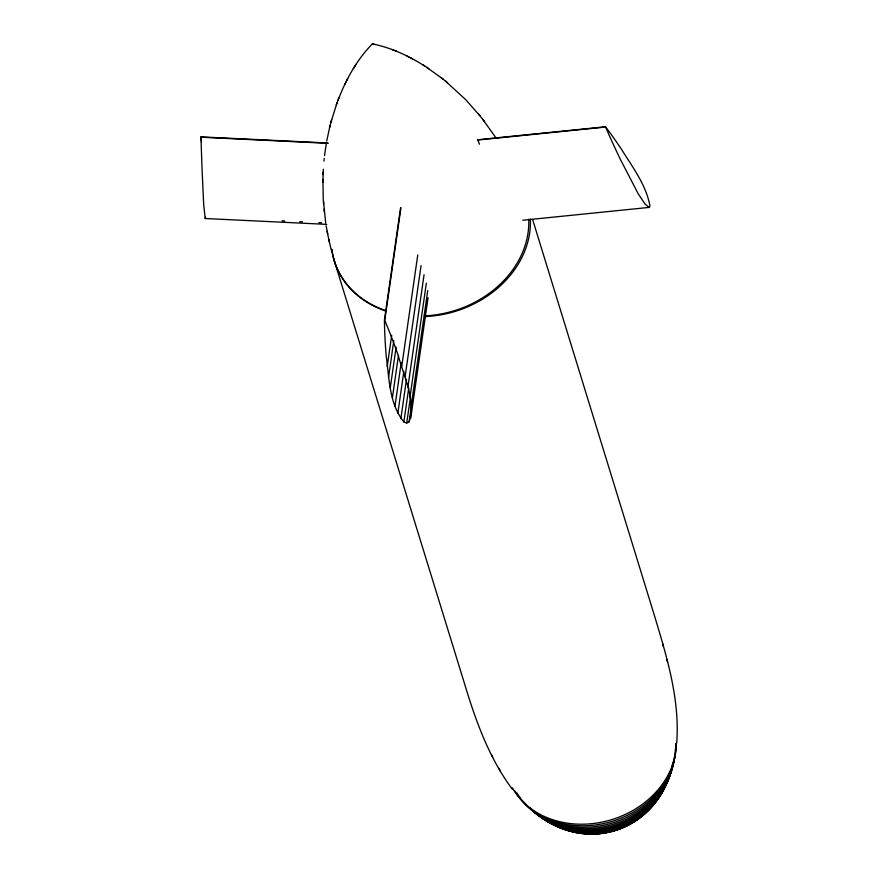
<?xml version="1.0" encoding="UTF-8"?>
<svg xmlns="http://www.w3.org/2000/svg" width="878" height="878" viewBox="0 0 878 878"><rect width="100%" height="100%" fill="white"/><g stroke="black" fill="none" stroke-linecap="round" stroke-linejoin="round"><path stroke-width="1.32" d="M322.961 179.332L323.225 198.669L325.694 223.089M323.126 174.645L323.324 169.245M322.884 182.108L323.203 171.945M676.697 743.183C680.055 698.833 666.556 655.943 653.967 614.051L532.628 219.522M326.77 224.362L205.232 218.523L203.685 204.651L202.083 169.915A1127.451 73.719 -87.2 0 1 201.271 146.461L201.007 136.891L328.021 143.004M479.487 144.233L477.654 139.745L605.513 126.75L609.903 132.699A1127.451 326.671 84.2 0 1 621.328 149.041C632.423 166.974 646.131 184.852 649.972 206.001L649.281 207.384L522.783 220.246M649.281 207.384L645.198 204.289L638.185 193.764L620.406 159.423A1127.451 326.671 84.2 0 1 609.584 136.233L605.513 126.75M323.927 161.135L324.212 158.424M400.577 207.768L384.399 320.338L384.652 330.194A1127.451 761.775 8.2 0 0 386.199 355.952C389.283 378.177 389.086 403.748 403.869 421.934L406.733 422.987L409.115 421.802C415.996 399.863 403.924 376.761 398.283 355.645A1127.451 761.775 8.2 0 0 388.756 330.084L384.773 320.327L400.95 207.757M324.531 155.724L326.276 143.63M387.209 366.477L391.698 335.286M388.559 377.233L393.816 340.609M390.282 387.747L396.132 347.051M392.422 397.547L398.458 355.502M394.957 406.207L401.191 362.812M401.795 366.115L417.774 254.894M397.822 413.351L403.858 371.306M405.087 376.816L421.056 265.606M400.851 418.674L406.492 379.34M407.886 387.297L424.063 274.726M403.869 421.934L408.742 388.021M409.982 397.108L426.346 283.177M406.733 422.987L410.443 397.218M411.189 405.801L427.751 290.519M409.115 421.802L411.266 406.876M410.717 418.422L428.058 297.719M326.704 141.029L330.095 125.466M205.232 218.523L205.474 217.14M330.984 122.108L337.13 102.572M329.437 128.056L331.621 119.649M338.085 100.092C345.932 79.525 356.852 59.693 372.36 43.9C391.127 47.599 408.731 55.907 424.809 66.102M336.23 104.998L338.93 97.82M344.813 84.354L345.921 82.148M346.667 80.655L347.699 78.603M353.384 68.572L354.624 66.596M354.997 66.004L356.128 64.215M477.621 140.063L605.491 127.069M200.985 137.209L327.988 143.323M281.959 220.817L284.691 220.949M299.705 221.673L302.438 221.805M318.835 222.595L321.557 222.727M374.204 44.262L372.36 43.9M392.455 49.684L394.354 50.441M394.683 50.573L396.801 51.407M410.235 57.707L412.397 58.815M407.041 56.06L409.016 57.081M426.675 67.332L443.083 79.13M422.801 64.807L428.826 68.703M445.508 81.105L465.779 99.741L480.025 115.896M441.129 77.56L447.571 82.762M482.812 119.419L495.587 137.319M478.367 113.8L484.535 121.592M512.236 789.092C488.453 757.132 475.108 719.049 463.793 681.262L333.53 258.264M477.654 139.745L478.159 140.414M498.902 768.36L500.197 770.774M491.417 754.542L492.756 757.034M662.638 643.64L663.362 646.362M666.841 659.444L667.565 662.133M331.269 250.164L328.756 239.233M326.133 225.844L327.703 234.042M327.143 231.32L329.327 241.977M201.007 136.891L201.479 141.819M323.422 201.413L323.664 204.157M324.081 209.216L324.322 212.004M530.378 219.105A100.992 83.706 -17.1 0 1 424.403 316.574M386.43 311.284A100.992 83.706 -17.1 0 1 331.807 249.495M676.345 743.359A86.944 72.073 -17.1 0 1 608.388 820.601A86.944 72.073 -17.1 0 1 512.39 787.818M675.862 743.578A85.66 71.008 -17.1 0 1 611.154 821.621A85.66 71.008 -17.1 0 1 515.002 791.056M675.358 748.945A84.266 69.856 -17.1 0 1 610.21 823.608A84.266 69.856 -17.1 0 1 517.065 793.119M674.447 756.726A82.762 68.594 -17.1 0 1 612.844 824.453A82.762 68.594 -17.1 0 1 524.155 802.294M673.536 760.666A81.116 67.233 -17.1 0 1 615.346 825.166A81.116 67.233 -17.1 0 1 529.588 807.826M672.592 763.366A79.316 65.74 -17.1 0 1 616.356 826.209A79.316 65.74 -17.1 0 1 532.672 810.35M670.529 771.894A77.341 64.105 -17.1 0 1 615.335 827.778A77.341 64.105 -17.1 0 1 537.621 814.345M668.421 777.809A75.168 62.305 -17.1 0 1 614.962 828.942A75.168 62.305 -17.1 0 1 541.825 817.209M665.546 784.548A72.753 60.308 -17.1 0 1 549.902 822.434M662.166 790.869A70.053 58.069 -17.1 0 1 553.414 823.838M662.133 787.928A66.991 55.533 -17.1 0 1 661.408 789.904M656.656 799.518A66.991 55.533 -17.1 0 1 559.901 826.527M646.01 811.843A63.479 52.614 -17.1 0 1 577.461 832.081M627.331 824.738A59.342 49.19 -17.1 0 1 620.647 827.855M610.561 831.071A59.342 49.19 -17.1 0 1 604.349 832.278M600.168 832.761A59.342 49.19 -17.1 0 1 598.083 832.904M528.721 219.226A100.147 83.015 -17.1 0 1 424.798 315.839M385.969 310.636A100.147 83.015 -17.1 0 1 331.807 249.363"/></g></svg>
